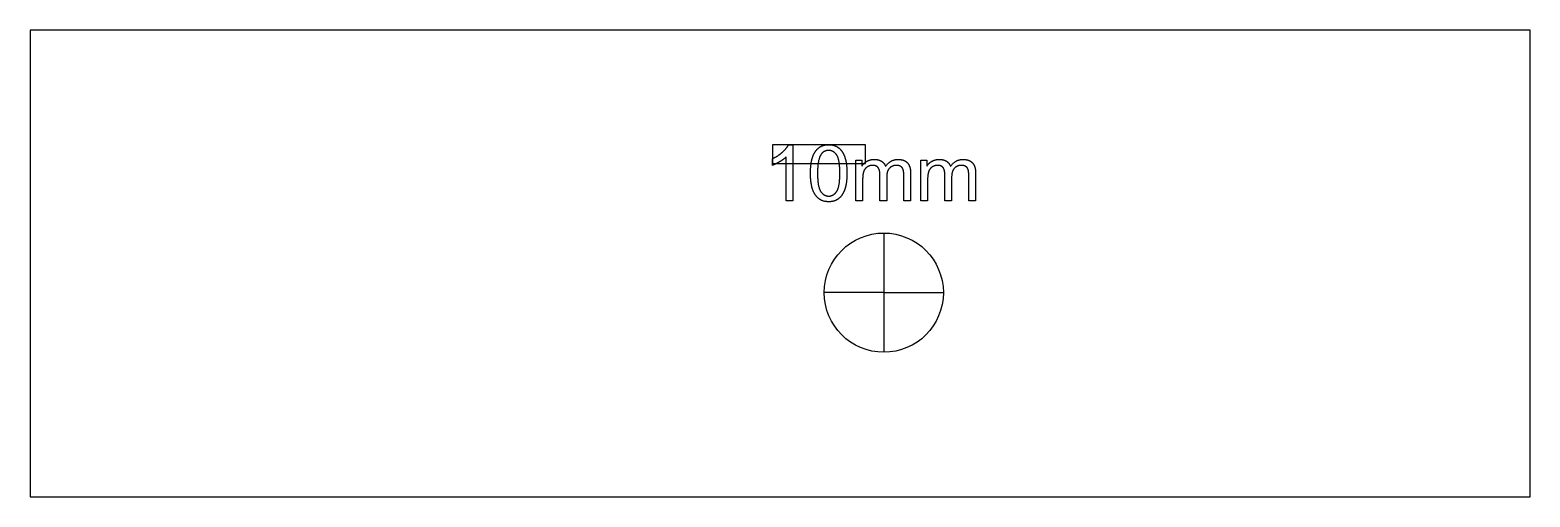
# Model space of a CAD drawing. Header units: millimetres. Extents: x -96.8 to -16.2, y 9.1 to 34.2.
import ezdxf

# ---------------------------------------------------------------- set-up
doc = ezdxf.new("R2010")
doc.units = ezdxf.units.MM
doc.layers.get('0').update_dxf_attribs({"linetype": 'CONTINUOUS'})

msp = doc.modelspace()

# ---------------------------------------------------------------- linework, layer by layer
for p, q in [((-56.047, 28.019), (-55.81, 28.019)), ((-55.81, 28.019), (-55.81, 25.007)), ((-56.915, 26.91), (-56.915, 27.266)), ((-56.178, 25.007), (-56.178, 27.354)), ((-52.433, 25.007), (-52.433, 27.18)), ((-52.433, 27.18), (-52.104, 27.18)), ((-52.104, 27.18), (-52.104, 26.875)), ((-48.942, 25.007), (-48.942, 27.18)), ((-48.942, 27.18), (-48.613, 27.18)), ((-48.613, 27.18), (-48.613, 26.875)), ((-52.065, 26.134), (-52.065, 25.007)), ((-51.142, 25.007), (-51.142, 26.419)), ((-50.774, 26.269), (-50.774, 25.007)), ((-49.855, 25.007), (-49.855, 26.376)), ((-49.489, 26.499), (-49.489, 25.007)), ((-48.574, 26.134), (-48.574, 25.007)), ((-47.651, 25.007), (-47.651, 26.419)), ((-47.283, 26.269), (-47.283, 25.007)), ((-46.364, 25.007), (-46.364, 26.376)), ((-45.998, 26.499), (-45.998, 25.007)), ((-55.81, 25.007), (-56.178, 25.007)), ((-52.065, 25.007), (-52.433, 25.007)), ((-50.774, 25.007), (-51.142, 25.007)), ((-49.489, 25.007), (-49.855, 25.007)), ((-48.574, 25.007), (-48.942, 25.007)), ((-47.283, 25.007), (-47.651, 25.007)), ((-45.998, 25.007), (-46.364, 25.007)), ((-50.929, 23.279), (-50.929, 16.877)), ((-50.929, 20.078), (-54.129, 20.078)), ((-50.929, 20.078), (-47.729, 20.078))]:
    msp.add_line(p, q)
for points in [[(-16.206, 34.173), (-96.806, 34.173), (-96.806, 9.112), (-16.206, 9.112)], [(-16.206, 34.173), (-96.806, 34.173), (-96.806, 9.112), (-16.206, 9.112)], [(-56.915, 27.007), (-51.915, 27.007), (-51.915, 28.007), (-56.915, 28.007)]]:
    msp.add_lwpolyline(points, close=True)
msp.add_ellipse((-50.929, 20.078), major_axis=(0, 3.201), ratio=0.999657)
for points in [[(-56.915, 27.266), (-56.606, 27.411), (-56.375, 27.618)], [(-56.375, 27.618), (-56.143, 27.825), (-56.047, 28.019)], [(-54.757, 27.343), (-54.648, 27.667), (-54.432, 27.843)], [(-54.298, 27.499), (-54.488, 27.225), (-54.488, 26.486)], [(-54.432, 27.843), (-54.216, 28.019), (-53.888, 28.019)], [(-53.892, 27.714), (-54.146, 27.714), (-54.298, 27.499)], [(-53.462, 27.471), (-53.635, 27.714), (-53.892, 27.714)], [(-53.888, 28.019), (-53.647, 28.019), (-53.465, 27.922)], [(-53.465, 27.922), (-53.283, 27.825), (-53.164, 27.642)], [(-53.289, 26.486), (-53.289, 27.227), (-53.462, 27.471)], [(-53.164, 27.642), (-53.045, 27.458), (-52.978, 27.195)], [(-56.527, 27.1), (-56.743, 26.973), (-56.915, 26.91)], [(-56.178, 27.354), (-56.311, 27.227), (-56.527, 27.1)], [(-54.867, 26.486), (-54.867, 27.018), (-54.757, 27.343)], [(-52.978, 27.195), (-52.91, 26.933), (-52.91, 26.486)], [(-52.104, 26.875), (-52.002, 27.035), (-51.832, 27.132)], [(-51.814, 26.828), (-51.946, 26.746), (-52.006, 26.589)], [(-51.832, 27.132), (-51.662, 27.229), (-51.445, 27.229)], [(-51.527, 26.91), (-51.682, 26.91), (-51.814, 26.828)], [(-51.232, 26.787), (-51.322, 26.91), (-51.527, 26.91)], [(-51.445, 27.229), (-51.204, 27.229), (-51.049, 27.129)], [(-51.142, 26.419), (-51.142, 26.664), (-51.232, 26.787)], [(-51.049, 27.129), (-50.895, 27.029), (-50.831, 26.849)], [(-50.831, 26.849), (-50.573, 27.229), (-50.16, 27.229)], [(-50.622, 26.758), (-50.774, 26.605), (-50.774, 26.269)], [(-50.242, 26.91), (-50.471, 26.91), (-50.622, 26.758)], [(-50.021, 26.851), (-50.115, 26.91), (-50.242, 26.91)], [(-50.16, 27.229), (-49.837, 27.229), (-49.663, 27.05)], [(-49.891, 26.694), (-49.927, 26.791), (-50.021, 26.851)], [(-49.855, 26.376), (-49.855, 26.597), (-49.891, 26.694)], [(-49.663, 27.05), (-49.489, 26.871), (-49.489, 26.499)], [(-48.613, 26.875), (-48.51, 27.035), (-48.341, 27.132)], [(-48.323, 26.828), (-48.455, 26.746), (-48.515, 26.589)], [(-48.341, 27.132), (-48.171, 27.229), (-47.954, 27.229)], [(-48.036, 26.91), (-48.191, 26.91), (-48.323, 26.828)], [(-47.741, 26.787), (-47.831, 26.91), (-48.036, 26.91)], [(-47.954, 27.229), (-47.712, 27.229), (-47.558, 27.129)], [(-47.651, 26.419), (-47.651, 26.664), (-47.741, 26.787)], [(-47.558, 27.129), (-47.403, 27.029), (-47.34, 26.849)], [(-47.34, 26.849), (-47.082, 27.229), (-46.669, 27.229)], [(-47.131, 26.758), (-47.283, 26.605), (-47.283, 26.269)], [(-46.751, 26.91), (-46.98, 26.91), (-47.131, 26.758)], [(-46.53, 26.851), (-46.624, 26.91), (-46.751, 26.91)], [(-46.669, 27.229), (-46.345, 27.229), (-46.171, 27.05)], [(-46.4, 26.694), (-46.435, 26.791), (-46.53, 26.851)], [(-46.364, 26.376), (-46.364, 26.597), (-46.4, 26.694)], [(-46.171, 27.05), (-45.998, 26.871), (-45.998, 26.499)], [(-54.57, 25.267), (-54.867, 25.641), (-54.867, 26.486)], [(-54.488, 26.486), (-54.488, 25.748), (-54.315, 25.503)], [(-53.462, 25.504), (-53.289, 25.75), (-53.289, 26.486)], [(-52.91, 26.486), (-52.91, 25.958), (-53.019, 25.634)], [(-52.006, 26.589), (-52.065, 26.431), (-52.065, 26.134)], [(-48.515, 26.589), (-48.574, 26.431), (-48.574, 26.134)], [(-53.888, 24.956), (-54.322, 24.956), (-54.57, 25.267)], [(-54.315, 25.503), (-54.142, 25.259), (-53.888, 25.259)], [(-53.888, 25.259), (-53.635, 25.259), (-53.462, 25.504)], [(-53.343, 25.133), (-53.559, 24.956), (-53.888, 24.956)], [(-53.019, 25.634), (-53.127, 25.31), (-53.343, 25.133)]]:
    msp.add_open_spline(points, degree=2)

doc.saveas('drawing.dxf')
